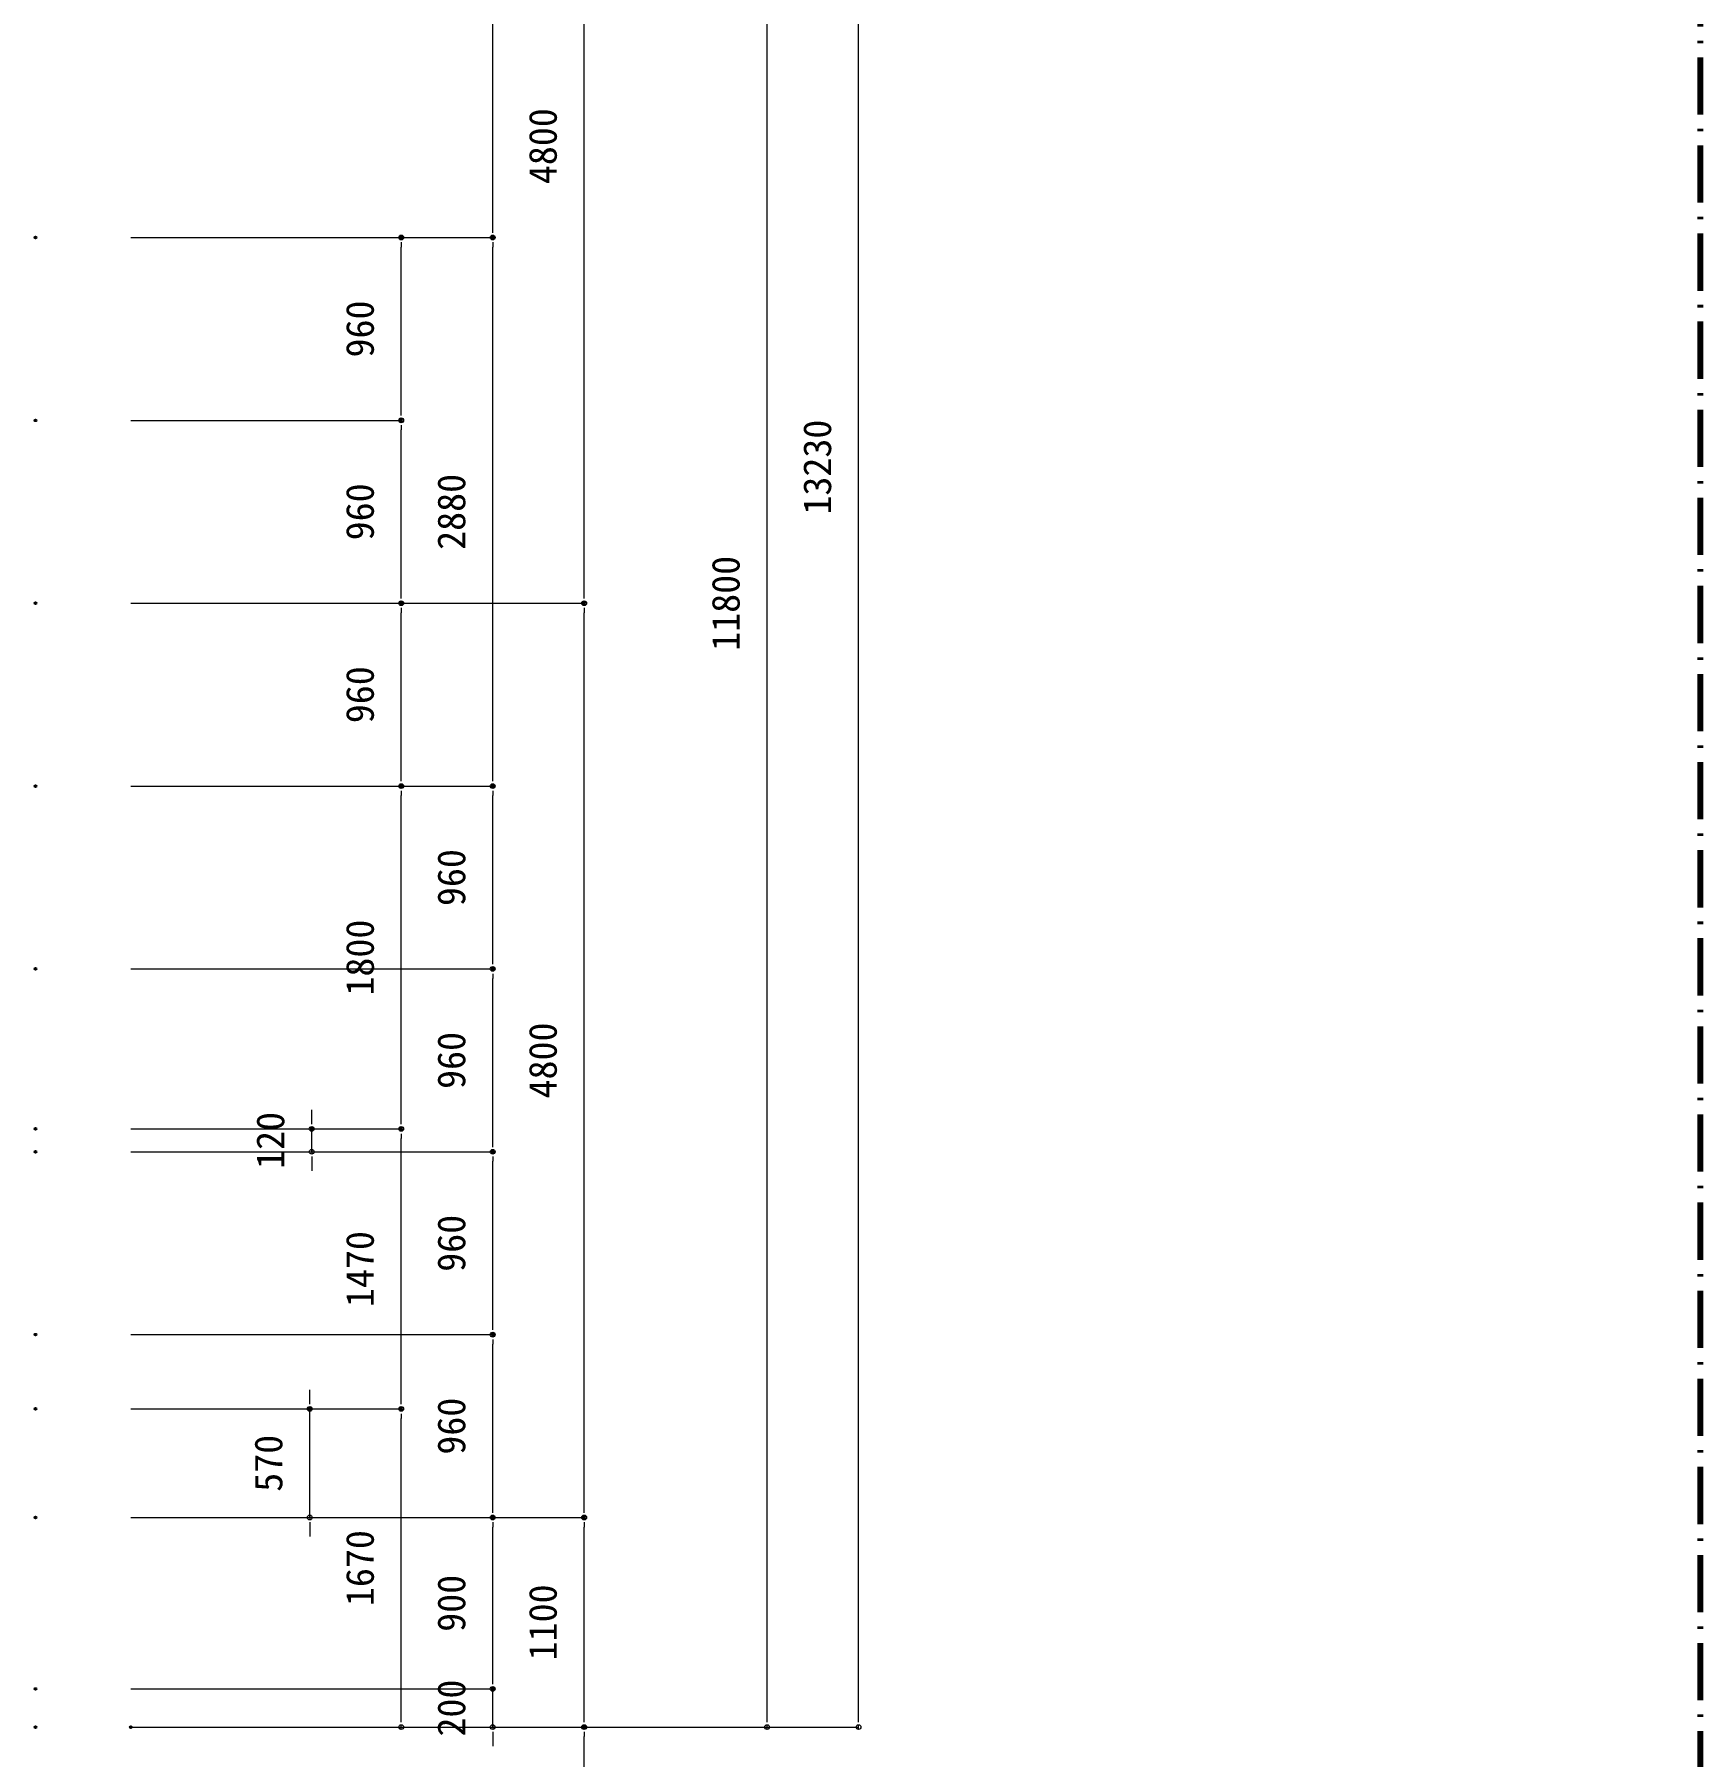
# Model space of a CAD drawing. Units: millimetres at full size. Extents: x -21029 to 20237, y -14043 to 14043.
# Drawn here: x 11457 to 20201, y -4626 to 4415 of the extents above; entities that cross this region are included whole.
import ezdxf
from ezdxf.enums import TextEntityAlignment as Align

# ---------------------------------------------------------------- set-up
doc = ezdxf.new("R2010")
doc.units = ezdxf.units.MM
doc.header["$LTSCALE"] = 50
doc.header["$PDMODE"] = 32
doc.header["$PDSIZE"] = 10
doc.linetypes.add('DASHED_DOTTED', pattern=[9.25, 6, -1.5, 0.25, -1.5])
for name, color, linetype, lineweight in [('0-9_HARI', 7, 'Continuous', 15), ('1-1_SUNPO', 7, 'Continuous', 15), ('1-6_WAKU', 1, 'DASHED_DOTTED', 80)]:
    doc.layers.add(name, color=color, linetype=linetype, lineweight=lineweight)
doc.layers.add('1-2_DEFPOINTS', color=7, linetype='Continuous')
doc.styles.add('ＭＳ ゴシック', font='')
doc.styles.get('ＭＳ ゴシック').set_extended_font_data('MS Gothic')

# ---------------------------------------------------------------- blocks, each defined once
blk = doc.blocks.new('_Dot')
at = {"layer": '0-9_HARI'}
for p, q in [((-0.5, 0), (-1, 0)), ((0.25, 0), (-0.25, 0))]:
    blk.add_line(p, q, dxfattribs=at)
blk.add_circle((0, 0), 0.25, dxfattribs=at)
blk = doc.blocks.new('D87')
at = {"layer": '1-1_SUNPO'}
for p, q in [((36000, 9990), (36000, 23120)), ((32180, 9940), (36000, 9940))]:
    blk.add_line(p, q, dxfattribs=at)
at = {"layer": '1-2_DEFPOINTS'}
blk.add_point((31680, 9940), dxfattribs=at)
at = {"layer": '1-1_SUNPO', "xscale": 50, "yscale": 50, "rotation": 270}
blk.add_blockref('_Dot', (36000, 9940), dxfattribs=at)
at = {"layer": '1-1_SUNPO', "style": 'ＭＳ ゴシック'}
blk.add_text('13230', height=146.6, rotation=90, dxfattribs=at).set_placement((35900, 16305), align=Align.BOTTOM_LEFT)
blk = doc.blocks.new('D88')
at = {"layer": '1-1_SUNPO'}
for p, q in [((35520, 9990), (35520, 21690)), ((32180, 9940), (35520, 9940))]:
    blk.add_line(p, q, dxfattribs=at)
at = {"layer": '1-2_DEFPOINTS'}
blk.add_point((31680, 9940), dxfattribs=at)
at = {"layer": '1-1_SUNPO', "xscale": 50, "yscale": 50, "rotation": 270}
blk.add_blockref('_Dot', (35520, 9940), dxfattribs=at)
at = {"layer": '1-1_SUNPO', "style": 'ＭＳ ゴシック'}
blk.add_text('11800', height=146.6, rotation=90, dxfattribs=at).set_placement((35420, 15590), align=Align.BOTTOM_LEFT)
blk = doc.blocks.new('D90')
at = {"layer": '1-1_SUNPO'}
for p, q in [((32180, 11040), (34560, 11040)), ((34560, 9990), (34560, 10990)), ((32180, 9940), (34560, 9940))]:
    blk.add_line(p, q, dxfattribs=at)
at = {"layer": '1-2_DEFPOINTS'}
for p in [(31680, 11040), (34560, 11040), (31680, 9940)]:
    blk.add_point(p, dxfattribs=at)
at = {"layer": '1-1_SUNPO', "xscale": 50, "yscale": 50}
for p, rotation in [((34560, 11040), 90), ((34560, 9940), 270)]:
    blk.add_blockref('_Dot', p, dxfattribs=dict(at, rotation=rotation))
at = {"layer": '1-1_SUNPO', "style": 'ＭＳ ゴシック'}
blk.add_text('1100', height=146.6, rotation=90, dxfattribs=at).set_placement((34460, 10290), align=Align.BOTTOM_LEFT)
blk = doc.blocks.new('D91')
at = {"layer": '1-1_SUNPO'}
for p, q in [((32180, 15840), (34560, 15840)), ((34560, 11090), (34560, 15790)), ((32180, 11040), (34560, 11040))]:
    blk.add_line(p, q, dxfattribs=at)
at = {"layer": '1-2_DEFPOINTS'}
for p in [(31680, 15840), (34560, 15840), (31680, 11040)]:
    blk.add_point(p, dxfattribs=at)
at = {"layer": '1-1_SUNPO', "xscale": 50, "yscale": 50}
for p, rotation in [((34560, 15840), 90), ((34560, 11040), 270)]:
    blk.add_blockref('_Dot', p, dxfattribs=dict(at, rotation=rotation))
at = {"layer": '1-1_SUNPO', "style": 'ＭＳ ゴシック'}
blk.add_text('4800', height=146.6, rotation=90, dxfattribs=at).set_placement((34460, 13240), align=Align.BOTTOM_LEFT)
blk = doc.blocks.new('D92')
at = {"layer": '1-1_SUNPO'}
for p, q in [((32180, 20640), (34560, 20640)), ((34560, 15890), (34560, 20590)), ((32180, 15840), (34560, 15840))]:
    blk.add_line(p, q, dxfattribs=at)
at = {"layer": '1-2_DEFPOINTS'}
for p in [(31680, 20640), (34560, 20640), (31680, 15840)]:
    blk.add_point(p, dxfattribs=at)
at = {"layer": '1-1_SUNPO', "xscale": 50, "yscale": 50}
for p, rotation in [((34560, 20640), 90), ((34560, 15840), 270)]:
    blk.add_blockref('_Dot', p, dxfattribs=dict(at, rotation=rotation))
at = {"layer": '1-1_SUNPO', "style": 'ＭＳ ゴシック'}
blk.add_text('4800', height=146.6, rotation=90, dxfattribs=at).set_placement((34460, 18040), align=Align.BOTTOM_LEFT)
blk = doc.blocks.new('D97')
at = {"layer": '1-1_SUNPO'}
for p, q in [((32680, 9940), (34560, 9940)), ((34560, 8440), (34560, 9890)), ((32180, 8390), (34560, 8390))]:
    blk.add_line(p, q, dxfattribs=at)
at = {"layer": '1-2_DEFPOINTS'}
for p in [(32180, 9940), (34560, 9940), (31680, 8390)]:
    blk.add_point(p, dxfattribs=at)
at = {"layer": '1-1_SUNPO', "xscale": 50, "yscale": 50}
for p, rotation in [((34560, 9940), 90), ((34560, 8390), 270)]:
    blk.add_blockref('_Dot', p, dxfattribs=dict(at, rotation=rotation))
at = {"layer": '1-1_SUNPO', "style": 'ＭＳ ゴシック'}
blk.add_text('1550', height=146.6, rotation=90, dxfattribs=at).set_placement((34460, 8965), align=Align.BOTTOM_LEFT)
blk = doc.blocks.new('D98')
at = {"layer": '1-1_SUNPO'}
for p, q in [((34080, 10190), (34080, 10240)), ((32180, 10140), (34080, 10140)), ((34080, 9940), (34080, 10140)), ((32180, 9940), (34080, 9940)), ((34080, 9890), (34080, 9840))]:
    blk.add_line(p, q, dxfattribs=at)
at = {"layer": '1-2_DEFPOINTS'}
for p in [(31680, 10140), (34080, 10140), (31680, 9940)]:
    blk.add_point(p, dxfattribs=at)
at = {"layer": '1-1_SUNPO', "xscale": 50, "yscale": 50}
for p, rotation in [((34080, 10140), 270), ((34080, 9940), 90)]:
    blk.add_blockref('_Dot', p, dxfattribs=dict(at, rotation=rotation))
at = {"layer": '1-1_SUNPO', "style": 'ＭＳ ゴシック'}
blk.add_text('200', height=146.6, rotation=90, dxfattribs=at).set_placement((33980, 9890), align=Align.BOTTOM_LEFT)
blk = doc.blocks.new('D99')
at = {"layer": '1-1_SUNPO'}
for p, q in [((32180, 11040), (34080, 11040)), ((34080, 10190), (34080, 10990)), ((32180, 10140), (34080, 10140))]:
    blk.add_line(p, q, dxfattribs=at)
at = {"layer": '1-2_DEFPOINTS'}
for p in [(31680, 11040), (34080, 11040), (31680, 10140)]:
    blk.add_point(p, dxfattribs=at)
at = {"layer": '1-1_SUNPO', "xscale": 50, "yscale": 50}
for p, rotation in [((34080, 11040), 90), ((34080, 10140), 270)]:
    blk.add_blockref('_Dot', p, dxfattribs=dict(at, rotation=rotation))
at = {"layer": '1-1_SUNPO', "style": 'ＭＳ ゴシック'}
blk.add_text('900', height=146.6, rotation=90, dxfattribs=at).set_placement((33980, 10440), align=Align.BOTTOM_LEFT)
blk = doc.blocks.new('D100')
at = {"layer": '1-1_SUNPO'}
for p, q in [((32180, 12000), (34080, 12000)), ((34080, 11090), (34080, 11950)), ((32180, 11040), (34080, 11040))]:
    blk.add_line(p, q, dxfattribs=at)
at = {"layer": '1-2_DEFPOINTS'}
for p in [(31680, 12000), (34080, 12000), (31680, 11040)]:
    blk.add_point(p, dxfattribs=at)
at = {"layer": '1-1_SUNPO', "xscale": 50, "yscale": 50}
for p, rotation in [((34080, 12000), 90), ((34080, 11040), 270)]:
    blk.add_blockref('_Dot', p, dxfattribs=dict(at, rotation=rotation))
at = {"layer": '1-1_SUNPO', "style": 'ＭＳ ゴシック'}
blk.add_text('960', height=146.6, rotation=90, dxfattribs=at).set_placement((33980, 11370), align=Align.BOTTOM_LEFT)
blk = doc.blocks.new('D101')
at = {"layer": '1-1_SUNPO'}
for p, q in [((32180, 12960), (34080, 12960)), ((34080, 12050), (34080, 12910)), ((32180, 12000), (34080, 12000))]:
    blk.add_line(p, q, dxfattribs=at)
at = {"layer": '1-2_DEFPOINTS'}
for p in [(31680, 12960), (34080, 12960), (31680, 12000)]:
    blk.add_point(p, dxfattribs=at)
at = {"layer": '1-1_SUNPO', "xscale": 50, "yscale": 50}
for p, rotation in [((34080, 12960), 90), ((34080, 12000), 270)]:
    blk.add_blockref('_Dot', p, dxfattribs=dict(at, rotation=rotation))
at = {"layer": '1-1_SUNPO', "style": 'ＭＳ ゴシック'}
blk.add_text('960', height=146.6, rotation=90, dxfattribs=at).set_placement((33980, 12330), align=Align.BOTTOM_LEFT)
blk = doc.blocks.new('D102')
at = {"layer": '1-1_SUNPO'}
for p, q in [((32180, 13920), (34080, 13920)), ((34080, 13010), (34080, 13870)), ((32180, 12960), (34080, 12960))]:
    blk.add_line(p, q, dxfattribs=at)
at = {"layer": '1-2_DEFPOINTS'}
for p in [(31680, 13920), (34080, 13920), (31680, 12960)]:
    blk.add_point(p, dxfattribs=at)
at = {"layer": '1-1_SUNPO', "xscale": 50, "yscale": 50}
for p, rotation in [((34080, 13920), 90), ((34080, 12960), 270)]:
    blk.add_blockref('_Dot', p, dxfattribs=dict(at, rotation=rotation))
at = {"layer": '1-1_SUNPO', "style": 'ＭＳ ゴシック'}
blk.add_text('960', height=146.6, rotation=90, dxfattribs=at).set_placement((33980, 13290), align=Align.BOTTOM_LEFT)
blk = doc.blocks.new('D103')
at = {"layer": '1-1_SUNPO'}
for p, q in [((32180, 14880), (34080, 14880)), ((34080, 13970), (34080, 14830)), ((32180, 13920), (34080, 13920))]:
    blk.add_line(p, q, dxfattribs=at)
at = {"layer": '1-2_DEFPOINTS'}
for p in [(31680, 14880), (34080, 14880), (31680, 13920)]:
    blk.add_point(p, dxfattribs=at)
at = {"layer": '1-1_SUNPO', "xscale": 50, "yscale": 50}
for p, rotation in [((34080, 14880), 90), ((34080, 13920), 270)]:
    blk.add_blockref('_Dot', p, dxfattribs=dict(at, rotation=rotation))
at = {"layer": '1-1_SUNPO', "style": 'ＭＳ ゴシック'}
blk.add_text('960', height=146.6, rotation=90, dxfattribs=at).set_placement((33980, 14250), align=Align.BOTTOM_LEFT)
blk = doc.blocks.new('D104')
at = {"layer": '1-1_SUNPO'}
for p, q in [((32180, 17760), (34080, 17760)), ((34080, 14930), (34080, 17710)), ((32180, 14880), (34080, 14880))]:
    blk.add_line(p, q, dxfattribs=at)
at = {"layer": '1-2_DEFPOINTS'}
for p in [(31680, 17760), (34080, 17760), (31680, 14880)]:
    blk.add_point(p, dxfattribs=at)
at = {"layer": '1-1_SUNPO', "xscale": 50, "yscale": 50}
for p, rotation in [((34080, 17760), 90), ((34080, 14880), 270)]:
    blk.add_blockref('_Dot', p, dxfattribs=dict(at, rotation=rotation))
at = {"layer": '1-1_SUNPO', "style": 'ＭＳ ゴシック'}
blk.add_text('2880', height=146.6, rotation=90, dxfattribs=at).set_placement((33980, 16120), align=Align.BOTTOM_LEFT)
blk = doc.blocks.new('D105')
at = {"layer": '1-1_SUNPO'}
for p, q in [((32180, 21740), (34080, 21740)), ((34080, 17810), (34080, 21690)), ((32180, 17760), (34080, 17760))]:
    blk.add_line(p, q, dxfattribs=at)
at = {"layer": '1-2_DEFPOINTS'}
for p in [(31680, 21740), (34080, 21740), (31680, 17760)]:
    blk.add_point(p, dxfattribs=at)
at = {"layer": '1-1_SUNPO', "xscale": 50, "yscale": 50}
for p, rotation in [((34080, 21740), 90), ((34080, 17760), 270)]:
    blk.add_blockref('_Dot', p, dxfattribs=dict(at, rotation=rotation))
at = {"layer": '1-1_SUNPO', "style": 'ＭＳ ゴシック'}
blk.add_text('3980', height=146.6, rotation=90, dxfattribs=at).set_placement((33980, 19550), align=Align.BOTTOM_LEFT)
blk = doc.blocks.new('D106')
at = {"layer": '1-1_SUNPO'}
for p, q in [((32180, 11610), (33600, 11610)), ((33600, 9990), (33600, 11560)), ((32180, 9940), (33600, 9940))]:
    blk.add_line(p, q, dxfattribs=at)
at = {"layer": '1-2_DEFPOINTS'}
for p in [(31680, 11610), (33600, 11610), (31680, 9940)]:
    blk.add_point(p, dxfattribs=at)
at = {"layer": '1-1_SUNPO', "xscale": 50, "yscale": 50}
for p, rotation in [((33600, 11610), 90), ((33600, 9940), 270)]:
    blk.add_blockref('_Dot', p, dxfattribs=dict(at, rotation=rotation))
at = {"layer": '1-1_SUNPO', "style": 'ＭＳ ゴシック'}
blk.add_text('1670', height=146.6, rotation=90, dxfattribs=at).set_placement((33500, 10575), align=Align.BOTTOM_LEFT)
blk = doc.blocks.new('D107')
at = {"layer": '1-1_SUNPO'}
for p, q in [((32180, 13080), (33600, 13080)), ((33600, 11660), (33600, 13030)), ((32180, 11610), (33600, 11610))]:
    blk.add_line(p, q, dxfattribs=at)
at = {"layer": '1-2_DEFPOINTS'}
for p in [(31680, 13080), (33600, 13080), (31680, 11610)]:
    blk.add_point(p, dxfattribs=at)
at = {"layer": '1-1_SUNPO', "xscale": 50, "yscale": 50}
for p, rotation in [((33600, 13080), 90), ((33600, 11610), 270)]:
    blk.add_blockref('_Dot', p, dxfattribs=dict(at, rotation=rotation))
at = {"layer": '1-1_SUNPO', "style": 'ＭＳ ゴシック'}
blk.add_text('1470', height=146.6, rotation=90, dxfattribs=at).set_placement((33500, 12145), align=Align.BOTTOM_LEFT)
blk = doc.blocks.new('D108')
at = {"layer": '1-1_SUNPO'}
for p, q in [((32180, 14880), (33600, 14880)), ((33600, 13130), (33600, 14830)), ((32180, 13080), (33600, 13080))]:
    blk.add_line(p, q, dxfattribs=at)
at = {"layer": '1-2_DEFPOINTS'}
for p in [(31680, 14880), (33600, 14880), (31680, 13080)]:
    blk.add_point(p, dxfattribs=at)
at = {"layer": '1-1_SUNPO', "xscale": 50, "yscale": 50}
for p, rotation in [((33600, 14880), 90), ((33600, 13080), 270)]:
    blk.add_blockref('_Dot', p, dxfattribs=dict(at, rotation=rotation))
at = {"layer": '1-1_SUNPO', "style": 'ＭＳ ゴシック'}
blk.add_text('1800', height=146.6, rotation=90, dxfattribs=at).set_placement((33500, 13780), align=Align.BOTTOM_LEFT)
blk = doc.blocks.new('D109')
at = {"layer": '1-1_SUNPO'}
for p, q in [((32180, 15840), (33600, 15840)), ((33600, 14930), (33600, 15790)), ((32180, 14880), (33600, 14880))]:
    blk.add_line(p, q, dxfattribs=at)
at = {"layer": '1-2_DEFPOINTS'}
for p in [(31680, 15840), (33600, 15840), (31680, 14880)]:
    blk.add_point(p, dxfattribs=at)
at = {"layer": '1-1_SUNPO', "xscale": 50, "yscale": 50}
for p, rotation in [((33600, 15840), 90), ((33600, 14880), 270)]:
    blk.add_blockref('_Dot', p, dxfattribs=dict(at, rotation=rotation))
at = {"layer": '1-1_SUNPO', "style": 'ＭＳ ゴシック'}
blk.add_text('960', height=146.6, rotation=90, dxfattribs=at).set_placement((33500, 15210), align=Align.BOTTOM_LEFT)
blk = doc.blocks.new('D110')
at = {"layer": '1-1_SUNPO'}
for p, q in [((32180, 16800), (33600, 16800)), ((33600, 15890), (33600, 16750)), ((32180, 15840), (33600, 15840))]:
    blk.add_line(p, q, dxfattribs=at)
at = {"layer": '1-2_DEFPOINTS'}
for p in [(31680, 16800), (33600, 16800), (31680, 15840)]:
    blk.add_point(p, dxfattribs=at)
at = {"layer": '1-1_SUNPO', "xscale": 50, "yscale": 50}
for p, rotation in [((33600, 16800), 90), ((33600, 15840), 270)]:
    blk.add_blockref('_Dot', p, dxfattribs=dict(at, rotation=rotation))
at = {"layer": '1-1_SUNPO', "style": 'ＭＳ ゴシック'}
blk.add_text('960', height=146.6, rotation=90, dxfattribs=at).set_placement((33500, 16170), align=Align.BOTTOM_LEFT)
blk = doc.blocks.new('D111')
at = {"layer": '1-1_SUNPO'}
for p, q in [((32180, 17760), (33600, 17760)), ((33600, 16850), (33600, 17710)), ((32180, 16800), (33600, 16800))]:
    blk.add_line(p, q, dxfattribs=at)
at = {"layer": '1-2_DEFPOINTS'}
for p in [(31680, 17760), (33600, 17760), (31680, 16800)]:
    blk.add_point(p, dxfattribs=at)
at = {"layer": '1-1_SUNPO', "xscale": 50, "yscale": 50}
for p, rotation in [((33600, 17760), 90), ((33600, 16800), 270)]:
    blk.add_blockref('_Dot', p, dxfattribs=dict(at, rotation=rotation))
at = {"layer": '1-1_SUNPO', "style": 'ＭＳ ゴシック'}
blk.add_text('960', height=146.6, rotation=90, dxfattribs=at).set_placement((33500, 17130), align=Align.BOTTOM_LEFT)
blk = doc.blocks.new('D112')
at = {"layer": '1-1_SUNPO'}
for p, q in [((33120, 11660), (33120, 11710)), ((32180, 11610), (33120, 11610)), ((33120, 11040), (33120, 11610)), ((32180, 11040), (33120, 11040)), ((33120, 10990), (33120, 10940))]:
    blk.add_line(p, q, dxfattribs=at)
at = {"layer": '1-2_DEFPOINTS'}
for p in [(31680, 11610), (33120, 11610), (31680, 11040)]:
    blk.add_point(p, dxfattribs=at)
at = {"layer": '1-1_SUNPO', "xscale": 50, "yscale": 50}
for p, rotation in [((33120, 11610), 270), ((33120, 11040), 90)]:
    blk.add_blockref('_Dot', p, dxfattribs=dict(at, rotation=rotation))
at = {"layer": '1-1_SUNPO', "style": 'ＭＳ ゴシック'}
blk.add_text('570', height=146.6, rotation=90, dxfattribs=at).set_placement((33020, 11175), align=Align.BOTTOM_LEFT)
blk = doc.blocks.new('D113')
at = {"layer": '1-1_SUNPO'}
for p, q in [((33130, 13130), (33130, 13180)), ((32180, 13080), (33130, 13080)), ((33130, 12960), (33130, 13080)), ((32180, 12960), (33130, 12960)), ((33130, 12910), (33130, 12860))]:
    blk.add_line(p, q, dxfattribs=at)
at = {"layer": '1-2_DEFPOINTS'}
for p in [(31680, 13080), (33130, 13080), (31680, 12960)]:
    blk.add_point(p, dxfattribs=at)
at = {"layer": '1-1_SUNPO', "xscale": 50, "yscale": 50}
for p, rotation in [((33130, 13080), 270), ((33130, 12960), 90)]:
    blk.add_blockref('_Dot', p, dxfattribs=dict(at, rotation=rotation))
at = {"layer": '1-1_SUNPO', "style": 'ＭＳ ゴシック'}
blk.add_text('120', height=146.6, rotation=90, dxfattribs=at).set_placement((33030, 12870), align=Align.BOTTOM_LEFT)

msp = doc.modelspace()

# ---------------------------------------------------------------- linework, layer by layer
at = {"layer": '1-6_WAKU'}
msp.add_line((20200.84, -14042.93), (20200.84, 14042.93), dxfattribs=at)

# ---------------------------------------------------------------- block references
at = {"layer": '1-1_SUNPO'}
for name in ['D87', 'D88', 'D105', 'D92', 'D104', 'D111', 'D110', 'D91', 'D109', 'D103', 'D108', 'D102', 'D113', 'D107', 'D101', 'D100', 'D112', 'D106', 'D90', 'D99', 'D98', 'D97']:
    msp.add_blockref(name, (-20218.02, -14411.15), dxfattribs=at)

doc.saveas('drawing.dxf')
